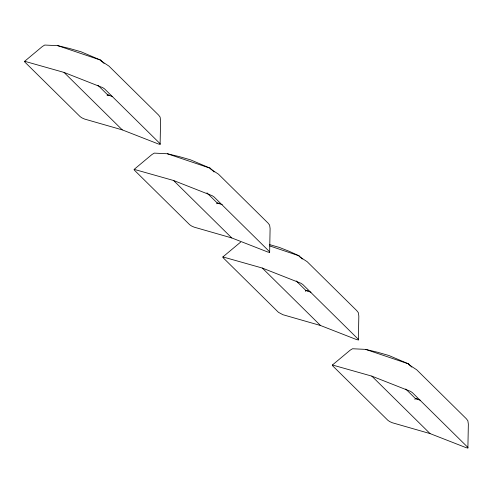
<?xml version="1.0" encoding="UTF-8"?>
<svg xmlns="http://www.w3.org/2000/svg" width="493" height="493" viewBox="0 0 493 493"><rect width="100%" height="100%" fill="white"/><g stroke="black" fill="none" stroke-linecap="round" stroke-linejoin="round"><path stroke-width="0.74" d="M160.114 144.301L160.576 120.446L160.096 117.051L158.549 115.042L108.916 66.068L100.794 60.75L100.8 60.189L81.062 51.783L69.729 48.536L57.804 45.67L44.746 45.048L42.373 46.496L24.65 61.286L24.73 61.952L80.186 116.675L82.066 117.944L84.642 119.078L122.27 129.881L158.352 143.968L160.114 144.301L160.034 143.636L104.584 88.913L102.704 87.643L64.041 72.422L24.65 61.286M269.64 252.373L270.102 228.524L269.616 225.122L268.075 223.119L218.442 174.14L210.32 168.822L210.326 168.267L190.588 159.855L179.249 156.608L167.33 153.748L154.266 153.12L151.893 154.568L134.17 169.364L134.25 170.03L189.706 224.746L191.586 226.022L194.162 227.156L231.79 237.953L267.872 252.04L269.64 252.373L269.56 251.707L214.104 196.99L212.224 195.715L173.567 180.5L134.17 169.364M240.621 242.125L222.898 256.921L222.978 257.58L278.434 312.303L282.89 314.707L320.518 325.509L356.599 339.597L358.368 339.93L358.83 316.075L358.343 312.679L356.796 310.67L307.17 261.697L299.048 256.378L299.054 255.818L289.477 251.424L279.315 247.412L269.394 244.571M467.888 448.001L468.35 424.153L467.869 420.757L466.323 418.748L416.69 369.775L408.568 364.45L408.574 363.896L388.835 355.484L377.502 352.242L365.578 349.377L352.513 348.754L350.147 350.203L332.424 364.993L332.504 365.658L387.954 420.381L389.834 421.651L392.416 422.784L430.044 433.581L466.125 447.669L467.888 448.001L467.808 447.342L412.351 392.619L410.472 391.35L371.814 376.128L332.424 364.993M107.104 95.679L107.714 94.921L109.156 95.155M216.624 203.757L217.24 202.999L220.118 203.467M305.352 291.308L305.962 290.55L308.125 290.907M414.878 399.385L415.488 398.627L417.651 398.979M222.898 256.921L262.294 268.05L300.952 283.272L302.831 284.541L358.288 339.264L358.368 339.93M57.804 45.67L100.8 60.189L104.06 63.4M112.731 96.616L107.714 94.921L97.953 85.289M167.33 153.748L210.326 168.267L214.122 172.014M222.257 204.694L217.24 202.999L206.931 192.825M269.671 245.902L299.054 255.818L302.308 259.035M310.978 292.244L305.962 290.55L296.201 280.918M365.578 349.377L408.574 363.896L411.828 367.106M420.504 400.322L415.488 398.627L405.721 388.989M64.041 72.422L122.27 129.881M173.567 180.5L231.79 237.953M262.294 268.05L320.518 325.509M371.814 376.128L430.044 433.581"/></g></svg>
